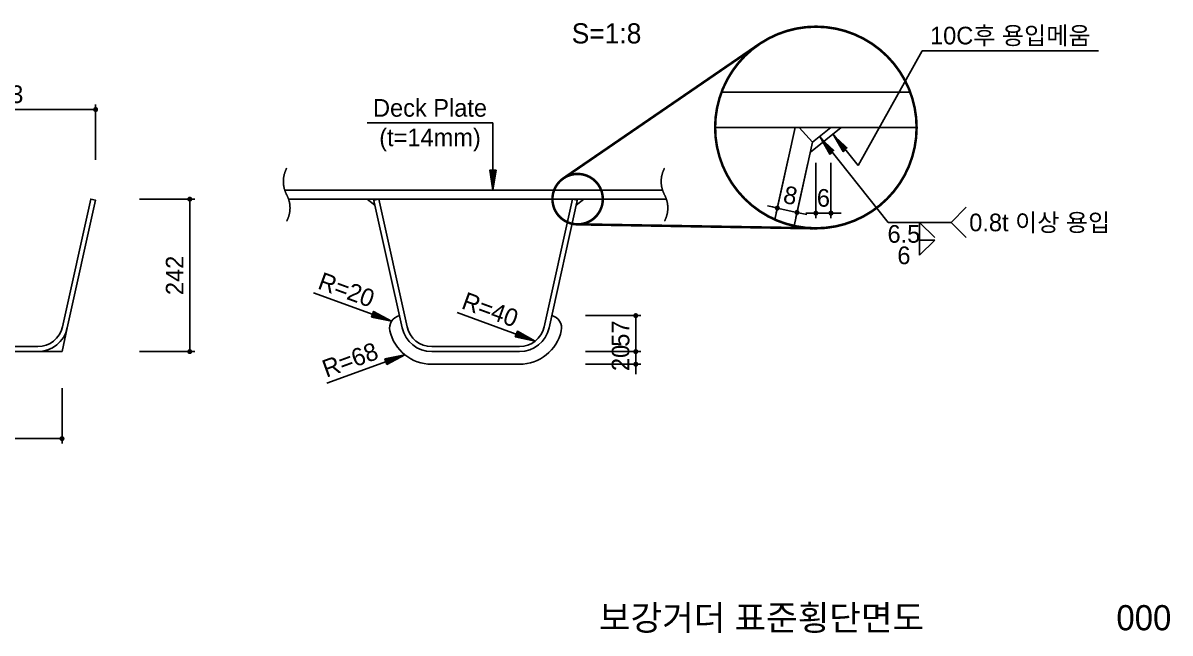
# Model space of a CAD drawing. Extents: x 2940 to 32027, y 1294 to 22572.
# Drawn here: x 22040 to 31149, y 1294 to 6135 of the extents above; entities that cross this region are included whole.
import ezdxf
from ezdxf.enums import TextEntityAlignment as Align

# ---------------------------------------------------------------- set-up
doc = ezdxf.new("R2010")
doc.units = 0
doc.header["$LTSCALE"] = 400
doc.linetypes.add('CENTER', pattern=[2, 1.25, -0.25, 0.25, -0.25])
doc.linetypes.add('HIDDEN', pattern=[0.375, 0.25, -0.125])
for name, color, linetype in [('_BAR_MARK_LNE', 1, 'Continuous'), ('CS-CNTL', 1, 'CENTER'), ('CS-CUTL', 1, 'CENTER'), ('CS-DIML', 1, 'Continuous'), ('CS-LEAL', 1, 'Continuous'), ('CS-STEL-MAJR', 3, 'Continuous'), ('CS-TEXT3', 2, 'Continuous'), ('CS-TEXT4', 7, 'Continuous'), ('CX-KEYP-LINE', 7, 'Continuous'), ('DIML', 1, 'Continuous'), ('와꾸', 7, 'Continuous')]:
    doc.layers.add(name, color=color, linetype=linetype)
doc.styles.add('HY견고딕', font='')
doc.styles.add('휴먼고딕', font='')
doc.styles.get('HY견고딕').set_extended_font_data('HYgtrE')
doc.styles.get('휴먼고딕').set_extended_font_data('휴먼고딕')
doc.dimstyles.new('일반도면_0001', dxfattribs={"dimtxt": 3.5, "dimasz": 1, "dimexe": 1, "dimexo": 5, "dimgap": 1.25, "dimtad": 1, "dimdec": 0, "dimzin": 0, "dimdsep": 46, "dimlunit": 6, "dimtxsty": '휴먼고딕', "dimblk": 'DOT', "dimcen": 0, "dimclrd": 1, "dimclre": 1, "dimclrt": 7, "dimadec": 0, "dimazin": 0, "dimtfac": 1, "dimtdec": 0, "dimtix": 1, "dimtmove": 2, "dimatfit": 3, "dimldrblk": 'NONE', "dimfxl": 1, "dimfrac": 2, "dimtolj": 1, "dimtzin": 0, "dimarcsym": 0})

# ---------------------------------------------------------------- blocks, each defined once
blk = doc.blocks.new('u-rib')
at = {"layer": 'CS-STEL-MAJR'}
for p, q in [((-116.6052817317395, -204.4167620459339), (-162.0499993918056, 0)), ((-153.8546893748571, 0), (-161.6640339716978, -1.736127002281137)), ((-108.795937134928, -202.6806350435363), (-153.8546893748571, 0)), ((153.8546893748717, 0), (108.7959371348843, -202.6806350435363)), ((153.8546893748717, 0), (161.6640339716978, -1.736127002397552)), ((172.0499993918056, 0), (159.8806948136189, -9.76187060191296)), ((-172.0499993918056, -1.164153218269348e-10), (-159.8806948136335, -9.761870601796545)), ((162.0499993918056, -1.164153218269348e-10), (116.6052817317104, -204.4167620459339)), ((-69.749214150841, -234.0000000321306), (69.74921415079734, -234.0000000321306)), ((-69.749214150841, -242.0000000321306), (69.74921415079734, -242.0000000320142)), ((-69.74921415082645, -262.0000000320142), (69.7492141508119, -262.0000000320142))]:
    blk.add_line(p, q, dxfattribs=at)
for centre, radius, start, end in [((-116.6052817317395, -204.4167620460503), 20, 102.5338212017596, 192.5338212023024), ((116.605281731725, -204.4167620459339), 20, 347.4661787976976, 77.46617879742654), ((-69.74921415085555, -194.0000000320142), 68, 192.5338212023024, 270), ((-69.74921415085555, -194.0000000320142), 48, 192.5338212023024, 270), ((-69.74921415085555, -194.0000000320142), 40, 192.5338212023024, 270), ((69.74921415078279, -194.0000000321306), 40, 270, 347.4661787976976), ((69.74921415078279, -194.0000000321306), 48, 270, 347.4661787976976), ((69.74921415078279, -194.0000000321306), 68, 270, 347.4661787976976)]:
    blk.add_arc(centre, radius, start, end, dxfattribs=at)
blk = doc.blocks.new('_Dot')
at = {"layer": 'DIML'}
blk.add_line((0, 0), (-1, 0), dxfattribs=at)
at = {"layer": 'DIML', "const_width": 0.5}
blk.add_lwpolyline([(-0.25, 0, 1), (0.25, 0, 1)], format="xyb", close=True, dxfattribs=at)
blk = doc.blocks.new('*D72')
at = {"layer": 'CS-DIML', "color": 1, "lineweight": -2, "transparency": 16777216}
for p, q in [((21000.76204044215, 5048.29927715766), (21000.76204044215, 5488.299277157656)), ((22617.40238015911, 5048.29927715766), (22617.40238015911, 5488.299277157656)), ((22577.40238015911, 5448.299277157656), (21040.76204044215, 5448.299277157656))]:
    blk.add_line(p, q, dxfattribs=at)
at = {"layer": 'Defpoints', "color": 0, "transparency": 16777216}
for p in [(21000.76204044215, 5448.299277157656), (21000.76204044215, 5048.29927715766), (22617.40238015911, 5048.29927715766)]:
    blk.add_point(p, dxfattribs=at)
at = {"layer": 'CS-DIML', "color": 1, "lineweight": -2, "transparency": 16777216, "xscale": 40, "yscale": 40, "zscale": 40, "rotation": 180}
blk.add_blockref('_Dot', (21000.76204044215, 5448.299277157656), dxfattribs=at)
at = {"layer": 'CS-DIML', "color": 1, "lineweight": -2, "transparency": 16777216, "xscale": 40, "yscale": 40, "zscale": 40}
blk.add_blockref('_Dot', (22617.40238015911, 5448.299277157656), dxfattribs=at)
at = {"layer": 'CS-DIML', "color": 7, "transparency": 16777216, "insert": (21809.08221030063, 5568.658251516631), "char_height": 140, "attachment_point": 5, "style": '휴먼고딕'}
blk.add_mtext('\\A1;323.3', dxfattribs=at)
blk = doc.blocks.new('_None')
blk = doc.blocks.new('*D73')
at = {"layer": 'CS-DIML', "color": 1, "lineweight": -2, "transparency": 16777216}
for p, q in [((22964.90350889301, 4737.169279033716), (23404.90350889301, 4737.169279033716)), ((23364.90350889301, 3567.169278873645), (23364.90350889301, 4697.169279033716)), ((22964.90350889301, 3527.169278873645), (23404.90350889301, 3527.169278873645))]:
    blk.add_line(p, q, dxfattribs=at)
at = {"layer": 'Defpoints', "color": 0, "transparency": 16777216}
for p in [(22964.90350889301, 4737.169279033716), (23364.90350889301, 4737.169279033716), (22964.90350889301, 3527.169278873645)]:
    blk.add_point(p, dxfattribs=at)
at = {"layer": 'CS-DIML', "color": 1, "lineweight": -2, "transparency": 16777216, "xscale": 40, "yscale": 40, "zscale": 40}
for p, rotation in [((23364.90350889301, 4737.169279033716), 90), ((23364.90350889301, 3527.169278873645), 270)]:
    blk.add_blockref('_Dot', p, dxfattribs=dict(at, rotation=rotation))
at = {"layer": 'CS-DIML', "color": 7, "transparency": 16777216, "insert": (23244.90350889301, 4132.169278953684), "char_height": 140, "attachment_point": 5, "rotation": 90, "style": '휴먼고딕'}
blk.add_mtext('\\A1;242', dxfattribs=at)
blk = doc.blocks.new('*D74')
at = {"layer": 'CS-DIML', "color": 1, "lineweight": -2, "transparency": 16777216}
for p, q in [((21267.83221033655, 3237.145026104662), (21267.83221033655, 2797.145026104662)), ((22350.33221026498, 3237.145026104658), (22350.33221026498, 2797.145026104662)), ((21307.83221033655, 2837.145026104662), (22310.33221026498, 2837.145026104662))]:
    blk.add_line(p, q, dxfattribs=at)
at = {"layer": 'Defpoints', "color": 0, "transparency": 16777216}
for p in [(21267.83221033655, 3237.145026104662), (22350.33221026498, 3237.145026104658), (22350.33221026498, 2837.145026104662)]:
    blk.add_point(p, dxfattribs=at)
at = {"layer": 'CS-DIML', "color": 1, "lineweight": -2, "transparency": 16777216, "xscale": 40, "yscale": 40, "zscale": 40, "rotation": 180}
blk.add_blockref('_Dot', (21267.83221033655, 2837.145026104662), dxfattribs=at)
at = {"layer": 'CS-DIML', "color": 1, "lineweight": -2, "transparency": 16777216, "xscale": 40, "yscale": 40, "zscale": 40}
blk.add_blockref('_Dot', (22350.33221026498, 2837.145026104662), dxfattribs=at)
at = {"layer": 'CS-DIML', "color": 7, "transparency": 16777216, "insert": (21809.08221030077, 2957.145026104662), "char_height": 140, "attachment_point": 5, "style": '휴먼고딕'}
blk.add_mtext('\\A1;216', dxfattribs=at)
blk = doc.blocks.new('*D84')
at = {"layer": 'CS-DIML', "color": 1, "lineweight": -2, "transparency": 16777216}
for p, q in [((26906.6133557122, 3567.169278872164), (26906.6133557122, 3607.169278872164)), ((26506.61335571221, 3527.169278872164), (26946.6133557122, 3527.169278872164)), ((26906.6133557122, 3427.169278873645), (26906.6133557122, 3527.169278872164)), ((26506.61335571221, 3427.169278873645), (26946.6133557122, 3427.169278873645)), ((26906.6133557122, 3387.169278873645), (26906.6133557122, 3347.169278873645))]:
    blk.add_line(p, q, dxfattribs=at)
at = {"layer": 'Defpoints', "color": 0, "transparency": 16777216}
for p in [(26506.61335571221, 3527.169278872164), (26906.6133557122, 3527.169278872164), (26506.61335571221, 3427.169278873645)]:
    blk.add_point(p, dxfattribs=at)
at = {"layer": 'CS-DIML', "color": 1, "lineweight": -2, "transparency": 16777216, "xscale": 40, "yscale": 40, "zscale": 40}
for p, rotation in [((26906.6133557122, 3527.169278872164), 270), ((26906.6133557122, 3427.169278873645), 90)]:
    blk.add_blockref('_Dot', p, dxfattribs=dict(at, rotation=rotation))
at = {"layer": 'CS-DIML', "color": 7, "transparency": 16777216, "insert": (26786.25438135322, 3477.169278872909), "char_height": 140, "attachment_point": 5, "rotation": 90, "style": '휴먼고딕'}
blk.add_mtext('\\A1;20', dxfattribs=at)
blk = doc.blocks.new('*D85')
at = {"layer": 'CS-DIML', "color": 1, "lineweight": -2, "transparency": 16777216}
for p, q in [((26506.61335571221, 3812.702276263718), (26946.61335571219, 3812.702276263718)), ((26906.61335571219, 3567.169278872164), (26906.61335571219, 3772.702276263718)), ((26506.61335571221, 3527.169278872164), (26946.61335571219, 3527.169278872164))]:
    blk.add_line(p, q, dxfattribs=at)
at = {"layer": 'Defpoints', "color": 0, "transparency": 16777216}
for p in [(26506.61335571221, 3812.702276263718), (26906.61335571219, 3812.702276263718), (26506.61335571221, 3527.169278872164)]:
    blk.add_point(p, dxfattribs=at)
at = {"layer": 'CS-DIML', "color": 1, "lineweight": -2, "transparency": 16777216, "xscale": 40, "yscale": 40, "zscale": 40}
for p, rotation in [((26906.61335571219, 3812.702276263718), 90), ((26906.61335571219, 3527.169278872164), 270)]:
    blk.add_blockref('_Dot', p, dxfattribs=dict(at, rotation=rotation))
at = {"layer": 'CS-DIML', "color": 7, "transparency": 16777216, "insert": (26786.61335571219, 3669.935777567945), "char_height": 140, "attachment_point": 5, "rotation": 90, "style": '휴먼고딕'}
blk.add_mtext('\\A1;57', dxfattribs=at)
blk = doc.blocks.new('*D93')
at = {"layer": 'CS-DIML', "color": 1, "lineweight": -2, "transparency": 16777216}
for p, q in [((28336.50737281441, 5026.097087132809), (28336.50737281441, 4586.097087132831)), ((28456.49428259088, 5026.097087132809), (28456.49428259088, 4586.097087132831)), ((28296.50737281441, 4626.097087132831), (28256.50737281441, 4626.097087132831)), ((28336.50737281441, 4626.097087132831), (28456.49428259088, 4626.097087132831)), ((28496.49428259088, 4626.097087132831), (28536.49428259088, 4626.097087132831))]:
    blk.add_line(p, q, dxfattribs=at)
at = {"layer": 'Defpoints', "color": 0, "transparency": 16777216}
for p in [(28336.50737281441, 5026.097087132809), (28456.49428259088, 5026.097087132809), (28456.49428259088, 4626.097087132831)]:
    blk.add_point(p, dxfattribs=at)
at = {"layer": 'CS-DIML', "color": 1, "lineweight": -2, "transparency": 16777216, "xscale": 40, "yscale": 40, "zscale": 40}
blk.add_blockref('_Dot', (28336.50737281441, 4626.097087132831), dxfattribs=at)
at = {"layer": 'CS-DIML', "color": 1, "lineweight": -2, "transparency": 16777216, "xscale": 40, "yscale": 40, "zscale": 40, "rotation": 180}
blk.add_blockref('_Dot', (28456.49428259088, 4626.097087132831), dxfattribs=at)
at = {"layer": 'CS-DIML', "color": 7, "transparency": 16777216, "insert": (28396.50082770264, 4746.097087132831), "char_height": 140, "attachment_point": 5, "style": '휴먼고딕'}
blk.add_mtext('\\A1;6', dxfattribs=at)
blk = doc.blocks.new('*D94')
at = {"layer": 'CS-DIML', "color": 1, "lineweight": -2, "transparency": 16777216}
for p, q in [((28117.27348796539, 5056.716096087413), (28021.78650283838, 4627.202143262443)), ((28273.46037990201, 5021.99355604117), (28177.973394775, 4592.479603216198)), ((27991.42041486584, 4674.929501258081), (27952.37369188174, 4683.610136269627)), ((28030.46713784993, 4666.248866246534), (28186.65402978655, 4631.526326200289)), ((28225.70075277064, 4622.845691188742), (28264.74747575473, 4614.165056177196))]:
    blk.add_line(p, q, dxfattribs=at)
at = {"layer": 'Defpoints', "color": 0, "transparency": 16777216}
for p in [(28117.27348796539, 5056.716096087413), (28273.46037990201, 5021.99355604117), (28186.65402978655, 4631.526326200289)]:
    blk.add_point(p, dxfattribs=at)
at = {"layer": 'CS-DIML', "color": 1, "lineweight": -2, "transparency": 16777216, "xscale": 40, "yscale": 40, "zscale": 40}
for p, rotation in [((28030.46713784993, 4666.248866246534), 347.4661787966966), ((28186.65402978655, 4631.526326200289), 167.4661787966966)]:
    blk.add_blockref('_Dot', p, dxfattribs=dict(at, rotation=rotation))
at = {"layer": 'CS-DIML', "color": 7, "transparency": 16777216, "insert": (28134.60248885288, 4766.027765175684), "char_height": 140, "attachment_point": 5, "rotation": 347.4661787966966, "style": '휴먼고딕'}
blk.add_mtext('\\A1;8', dxfattribs=at)

msp = doc.modelspace()

# ---------------------------------------------------------------- linework, layer by layer
at = {"layer": '_BAR_MARK_LNE'}
for p, q in [((28671.75334710552, 5004.027073644244), (29180.00417437822, 5915.034883036632)), ((28910.57501606262, 4552.202410766069), (28366.72016021503, 5233.573587677474)), ((28671.75334710552, 5004.027073644244), (28472.20907730206, 5254.027073644275)), ((29410.57501606262, 4552.202410766069), (29530.57501606262, 4672.202410766069)), ((29410.57501606262, 4552.202410766069), (28910.57501606262, 4552.202410766069)), ((29160.57501606262, 4552.202410766069), (29280.57501606262, 4432.202410766069)), ((29160.57501606262, 4552.202410766069), (29160.57501606262, 4292.202410766069)), ((29410.57501606262, 4552.202410766069), (29530.57501606262, 4432.202410766069)), ((29160.57501606262, 4292.202410766069), (29280.57501606262, 4412.202410766069)), ((29280.57501606262, 4412.202410766069), (29160.57501606262, 4412.202410766069))]:
    msp.add_line(p, q, dxfattribs=at)
for points in [[(28366.72016021503, 5233.573587677474, 0, 47.99999999999999, 0), (28466.53230811322, 5108.523457201973, 0, 0, 0)], [(28472.20907730206, 5254.027073644275, 0, 47.99999999999999, 0), (28572.02122520025, 5128.976943168774, 0, 0, 0)]]:
    msp.add_lwpolyline(points, format="xyseb", dxfattribs=at)
for points in [[(28366.72016021503, 5233.573587677474), (28447.77478854199, 5093.551635017229), (28466.5323081133, 5108.523457201925)], [(28472.20907730206, 5254.027073644275), (28553.26370562902, 5114.00512098403), (28572.02122520033, 5128.976943168726)]]:
    msp.add_lwpolyline(points, dxfattribs=at)
at = {"layer": 'CS-CNTL'}
for p, q in [((22392.10861895908, 3715.085468804041), (22350.33221026498, 3527.169278873646)), ((22350.33221026498, 3527.169278873646), (22157.8282810549, 3527.169278873646))]:
    msp.add_line(p, q, dxfattribs=at)
at = {"layer": 'CS-CUTL'}
for points in [[(24134.53091003699, 4982.169279049594, 0.2499999999999996), (24134.53091003699, 4772.169279049594, -0.2500000000000003), (24134.53091003699, 4562.169279049594)], [(27134.53091003699, 4982.169279016659, 0.2499999999999996), (27134.53091003699, 4772.169279016659, -0.2500000000000003), (27134.53091003699, 4562.169279016659)]]:
    msp.add_lwpolyline(points, format="xyb", dxfattribs=at)
at = {"layer": 'CS-LEAL'}
for p, q in [((29180.00417437822, 5915.034883036632), (30580.00417437822, 5915.034883036632)), ((24772.64903384647, 5341.294868489326), (25772.64903384647, 5341.294868489326)), ((25772.64903384647, 5341.294868489326), (25772.64903384647, 4807.169279031451)), ((24967.13365516236, 3768.765635614071), (24346.93652544366, 3994.498930209013)), ((26108.41563386975, 3611.155441327107), (25488.21850415105, 3836.888735922049)), ((25073.04912904741, 3501.94575504761), (24452.85199932871, 3276.212460452668))]:
    msp.add_line(p, q, dxfattribs=at)
for points in [[(25772.64903384647, 4807.169279031451, 0, 48, 0), (25772.64903384666, 4967.169279031604, 0, 0, 0)], [(24967.13365516236, 3768.765635614071, 0, 48, 0), (24816.78283583662, 3823.48885854618, 0, 0, 0)], [(26108.41563386975, 3611.155441327107, 0, 47.99999999999999, 0), (25958.064814544, 3665.878664259216, 0, 0, 0)], [(25073.04912904741, 3501.94575504761, 0, 48, 0), (24922.69830972167, 3447.222532115505, 0, 0, 0)]]:
    msp.add_lwpolyline(points, format="xyseb", dxfattribs=at)
for points in [[(25796.64903384659, 4967.169279031535), (25772.64903384647, 4807.169279031451), (25748.6490338465, 4967.169279031487)], [(24808.57435239679, 3800.936235647306), (24967.13365516236, 3768.765635614071), (24824.99131927644, 3846.041481445055)], [(25949.85633110418, 3643.326041360341), (26108.41563386975, 3611.155441327107), (25966.27329798382, 3688.431287158091)], [(24930.90679316148, 3424.66990921663), (25073.04912904741, 3501.94575504761), (24914.48982628184, 3469.775155014379)]]:
    msp.add_lwpolyline(points, close=True, dxfattribs=at)
at = {"layer": 'CS-STEL-MAJR'}
for p, q in [((29085.90731927311, 5585.587839620612), (27587.10742637866, 5585.587839636923)), ((29085.90731927141, 5585.587839625162), (27587.10742638041, 5585.587839641615)), ((29136.50754764214, 5305.587839625241), (27536.50719800354, 5305.587839642806)), ((28010.21543079234, 4575.153826035641), (28172.60117248387, 5305.587839671965)), ((28310.46546777977, 5188.447670681751), (28203.33358503927, 5305.587839635486)), ((28536.48555577519, 5305.587839631829), (28293.10419775667, 5110.354224713569)), ((28456.49428259088, 5305.587839632706), (28310.46546777977, 5188.447670681751)), ((28162.89463465336, 4524.653209337132), (28310.46546777977, 5188.447670681751)), ((27119.54565981328, 4807.169279015575), (24119.54565981338, 4807.169279048222)), ((27119.54565981293, 4807.169279016666), (24119.54565981293, 4807.169279049597)), ((27149.51616026109, 4737.169279016495), (24149.5161602611, 4737.16927904943))]:
    msp.add_line(p, q, dxfattribs=at)
msp.add_lwpolyline([(22392.10861895932, 3715.085468804048), (22617.40238015911, 4728.488644022312), (22578.35565717491, 4737.169279033717), (22353.06189597611, 3723.766103819306, -0.3514994078392689), (22157.82828105483, 3567.169278873064), (21460.33613954671, 3567.169278873064, -0.3514994078392689), (21265.1025246262, 3723.766103816036), (21039.80876342626, 4737.169279033717), (21000.76204044215, 4728.48864402173), (21226.05580164126, 3715.085468807857, 0.3514994078392689), (21460.33613954663, 3527.169278873646), (22157.8282810549, 3527.169278873646, 0.3514994078392689), (22392.10861896035, 3715.085468808439)], format="xyb", dxfattribs=at)
at = {"layer": 'CX-KEYP-LINE', "linetype": 'HIDDEN', "lineweight": 0, "const_width": 20, "flags": 128}
for points in [[(29101.61683165921, 5071.904730076882, 47820.16150721989), (29101.59728215529, 5071.840731992366)], [(26636.05827170499, 4678.748501634946, 47820.16150721989), (26636.05338432901, 4678.732502113818)]]:
    msp.add_lwpolyline(points, format="xyb", close=True, dxfattribs=at)
for points in [[(27881.02448951995, 5963.262244471942), (26331.76677936119, 4902.17783771143)], [(28318.96302730638, 4505.780065484125), (26441.43472324472, 4537.197229646223)]]:
    msp.add_lwpolyline(points, dxfattribs=at)

# ---------------------------------------------------------------- block references
at = {"layer": 'CS-STEL-MAJR', "xscale": -5, "yscale": 5, "zscale": 5}
msp.add_blockref('u-rib', (25634.53091003688, 4737.169279033717), dxfattribs=at)

# ---------------------------------------------------------------- texts
at = {"layer": 'CS-TEXT3', "style": 'HY견고딕'}
msp.add_text('S=1:8', height=160, dxfattribs=at).set_placement((26397.86693351779, 6052.668136160214), align=Align.MIDDLE_LEFT)
at = {"layer": 'CS-TEXT4', "style": '휴먼고딕'}
for s, p in [('10C후 용입메움', (29880.00417437822, 6035.034883036632)), ('Deck Plate', (25272.64903384647, 5461.294868489326)), ('(t=14mm)', (25272.64903384647, 5227.397432591893)), ('0.8t 이상 용입', (30113.86876452539, 4552.202410766069)), ('6.5', (29035.57501606262, 4461.177441035266)), ('6', (29035.57501606262, 4291.218716188572))]:
    msp.add_text(s, height=140, dxfattribs=at).set_placement(p, align=Align.MIDDLE_CENTER)
for s, height, rotation, p in [('R=20', 140, 339.9999999999657, (24358.16725234302, 3990.411279908719)), ('R=40', 139.9999999999999, 339.9999999999657, (25499.4492310504, 3832.801085621754)), ('R=68', 140, 20.00000000003921, (24463.40807511575, 3280.054557829527))]:
    msp.add_text(s, height=height, rotation=rotation, dxfattribs=at).set_placement(p, align=Align.BOTTOM_LEFT)
at = {"layer": '와꾸', "linetype": 'Continuous', "style": 'HY견고딕'}
for s, p in [('보강거더 표준횡단면도', (27905.06321784342, 1415.896705754567)), ('000', (30940.94412052655, 1415.896705754567))]:
    msp.add_text(s, height=200, dxfattribs=at).set_placement(p, align=Align.MIDDLE_CENTER)

# ---------------------------------------------------------------- dimensions: what is measured, and where the dimension line sits
at = {"layer": 'CS-DIML'}
for base, p1, p2, angle, override, picture, middle in [((21000.76204044215, 5448.299277157656), (22617.40238015911, 5048.29927715766), (21000.76204044215, 5048.29927715766), 180, {"dimscale": 40, "dimexo": 0, "dimdec": 1, "dimlfac": 0.2}, '*D72', (21809.08221030063, 5568.658251516631)), ((28186.65402978655, 4631.526326200289), (28117.27348796538, 5056.716096087413), (28273.46037990201, 5021.99355604117), 347.4661787966966, {"dimscale": 40, "dimexo": 0, "dimdec": 0, "dimlfac": 0.05}, '*D94', (28134.60248885288, 4766.027765175684)), ((23364.90350889301, 4737.169279033716), (22964.90350889301, 3527.169278873646), (22964.90350889301, 4737.169279033717), 90, {"dimscale": 40, "dimexo": 0, "dimdec": 0, "dimlfac": 0.2}, '*D73', (23244.90350889301, 4132.169278953684)), ((26906.61335571219, 3812.702276263718), (26506.61335571221, 3527.169278872166), (26506.61335571221, 3812.70227626372), 90, {"dimscale": 40, "dimexo": 0, "dimdec": 0, "dimlfac": 0.2}, '*D85', (26786.61335571219, 3669.935777567945)), ((26906.6133557122, 3527.169278872164), (26506.61335571221, 3427.169278873646), (26506.61335571221, 3527.169278872166), 90, {"dimscale": 40, "dimexo": 0, "dimdec": 0, "dimlfac": 0.2}, '*D84', (26786.25438135322, 3477.169278872909))]:
    dim = msp.add_linear_dim(base=base, p1=p1, p2=p2, angle=angle, dimstyle='일반도면_0001', override=override, dxfattribs=at)
    dim.commit()
    dim.dimension.update_dxf_attribs({"geometry": picture, "text_midpoint": middle})
for base, p1, p2, override, picture, middle in [((28456.49428259088, 4626.097087132831), (28336.50737281441, 5026.097087132809), (28456.49428259088, 5026.097087132809), {"dimscale": 40, "dimexo": 0, "dimdec": 0, "dimlfac": 0.05}, '*D93', (28396.50082770264, 4746.097087132831)), ((22350.33221026498, 2837.145026104662), (21267.83221033655, 3237.145026104662), (22350.33221026498, 3237.145026104658), {"dimscale": 40, "dimexo": 0, "dimdec": 0, "dimlfac": 0.2}, '*D74', (21809.08221030077, 2957.145026104662))]:
    dim = msp.add_linear_dim(base=base, p1=p1, p2=p2, dimstyle='일반도면_0001', override=override, dxfattribs=at)
    dim.commit()
    dim.dimension.update_dxf_attribs({"geometry": picture, "text_midpoint": middle})

doc.saveas('drawing.dxf')
